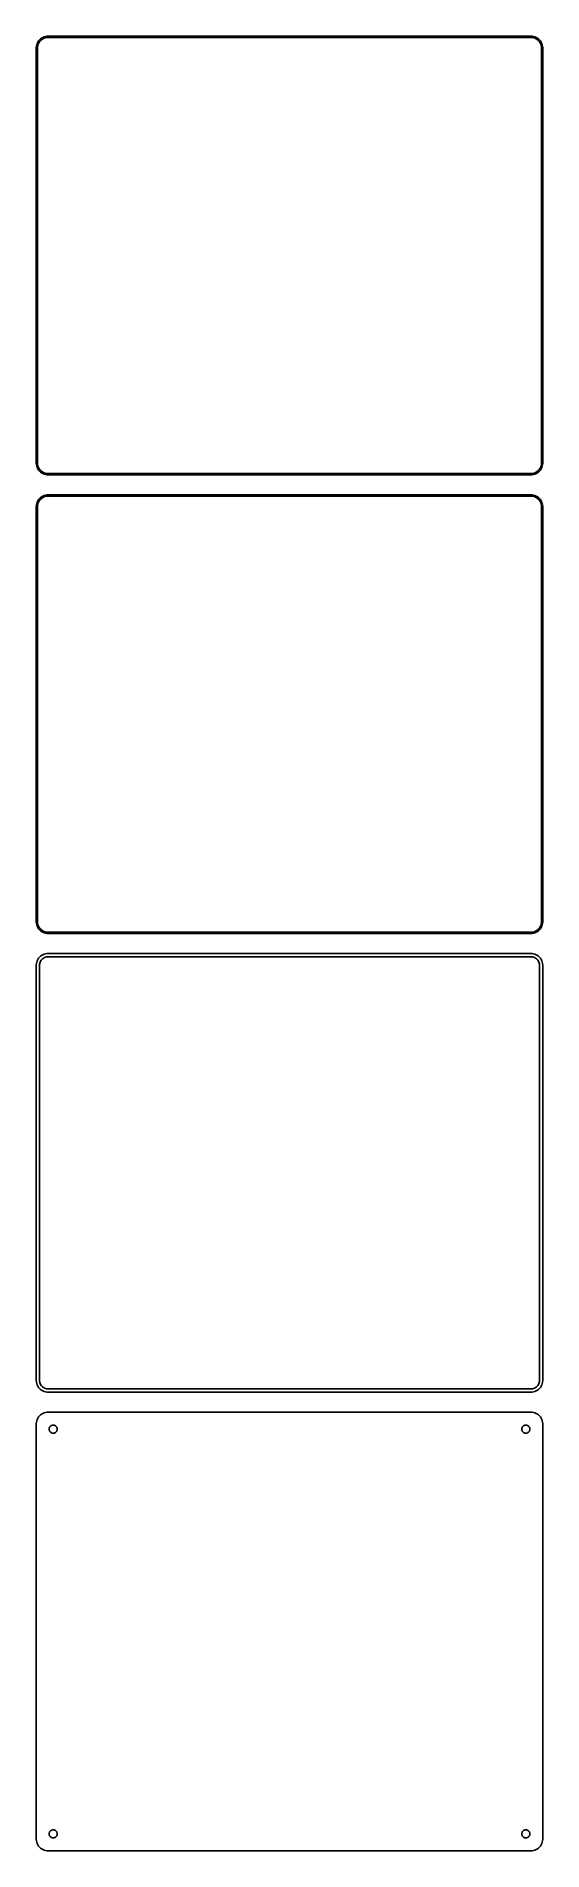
# Model space of a CAD drawing. Header units: metres. Extents: x -112 to 112, y 515 to 1321.
import ezdxf

# ---------------------------------------------------------------- set-up
doc = ezdxf.new("R2010")
doc.units = ezdxf.units.M

msp = doc.modelspace()

# ---------------------------------------------------------------- linework, layer by layer
for p, q in [((-112.461, 1317.13), (-112.5, 1316.5)), ((-112.5, 1316.5), (-112.5, 1131.5)), ((-112.343, 1317.74), (-112.461, 1317.13)), ((-112.149, 1318.34), (-112.343, 1317.74)), ((-111.882, 1318.91), (-112.149, 1318.34)), ((-112, 1316.25), (-111.963, 1316.85)), ((-112, 1131.75), (-112, 1316.25)), ((-111.963, 1316.85), (-111.851, 1317.43)), ((-111.545, 1319.44), (-111.882, 1318.91)), ((-111.851, 1317.43), (-111.666, 1318)), ((-111.666, 1318), (-111.412, 1318.54)), ((-111.145, 1319.92), (-111.545, 1319.44)), ((-111.412, 1318.54), (-111.093, 1319.04)), ((-110.687, 1320.35), (-111.145, 1319.92)), ((-111.093, 1319.04), (-110.713, 1319.5)), ((-110.713, 1319.5), (-110.278, 1319.91)), ((-110.179, 1320.72), (-110.687, 1320.35)), ((-110.278, 1319.91), (-109.795, 1320.26)), ((-109.629, 1321.02), (-110.179, 1320.72)), ((-109.795, 1320.26), (-109.272, 1320.55)), ((-109.045, 1321.26), (-109.629, 1321.02)), ((-109.272, 1320.55), (-108.718, 1320.77)), ((-108.437, 1321.41), (-109.045, 1321.26)), ((-108.718, 1320.77), (-108.14, 1320.92)), ((-107.814, 1321.49), (-108.437, 1321.41)), ((-108.14, 1320.92), (-107.548, 1320.99)), ((107.814, 1321.49), (-107.814, 1321.49)), ((-107.548, 1320.99), (107.548, 1320.99)), ((107.548, 1320.99), (108.14, 1320.92)), ((108.437, 1321.41), (107.814, 1321.49)), ((108.14, 1320.92), (108.718, 1320.77)), ((109.045, 1321.26), (108.437, 1321.41)), ((108.718, 1320.77), (109.272, 1320.55)), ((109.629, 1321.02), (109.045, 1321.26)), ((109.272, 1320.55), (109.795, 1320.26)), ((110.179, 1320.72), (109.629, 1321.02)), ((109.795, 1320.26), (110.278, 1319.91)), ((110.687, 1320.35), (110.179, 1320.72)), ((110.278, 1319.91), (110.713, 1319.5)), ((111.145, 1319.92), (110.687, 1320.35)), ((110.713, 1319.5), (111.093, 1319.04)), ((111.093, 1319.04), (111.412, 1318.54)), ((111.545, 1319.44), (111.145, 1319.92)), ((111.412, 1318.54), (111.666, 1318)), ((111.882, 1318.91), (111.545, 1319.44)), ((111.666, 1318), (111.851, 1317.43)), ((111.851, 1317.43), (111.963, 1316.85)), ((112.149, 1318.34), (111.882, 1318.91)), ((111.963, 1316.85), (112, 1316.25)), ((112, 1316.25), (112, 1131.75)), ((112.343, 1317.74), (112.149, 1318.34)), ((112.461, 1317.13), (112.343, 1317.74)), ((112.5, 1316.5), (112.461, 1317.13)), ((112.5, 1131.5), (112.5, 1316.5)), ((-112.5, 1131.5), (-112.461, 1130.87)), ((-112.461, 1130.87), (-112.343, 1130.26)), ((-112.343, 1130.26), (-112.149, 1129.66)), ((-111.963, 1131.15), (-112, 1131.75)), ((-111.851, 1130.57), (-111.963, 1131.15)), ((-111.666, 1130), (-111.851, 1130.57)), ((-111.412, 1129.46), (-111.666, 1130)), ((111.666, 1130), (111.412, 1129.46)), ((111.851, 1130.57), (111.666, 1130)), ((111.963, 1131.15), (111.851, 1130.57)), ((112, 1131.75), (111.963, 1131.15)), ((112.149, 1129.66), (112.343, 1130.26)), ((112.343, 1130.26), (112.461, 1130.87)), ((112.461, 1130.87), (112.5, 1131.5)), ((-112.149, 1129.66), (-111.882, 1129.09)), ((-111.882, 1129.09), (-111.545, 1128.56)), ((-111.545, 1128.56), (-111.145, 1128.08)), ((-111.093, 1128.96), (-111.412, 1129.46)), ((-111.145, 1128.08), (-110.687, 1127.65)), ((-110.713, 1128.5), (-111.093, 1128.96)), ((-110.278, 1128.09), (-110.713, 1128.5)), ((-110.687, 1127.65), (-110.179, 1127.28)), ((-109.795, 1127.74), (-110.278, 1128.09)), ((-110.179, 1127.28), (-109.629, 1126.98)), ((-109.272, 1127.45), (-109.795, 1127.74)), ((-109.629, 1126.98), (-109.045, 1126.74)), ((-108.718, 1127.23), (-109.272, 1127.45)), ((-109.045, 1126.74), (-108.437, 1126.59)), ((-108.14, 1127.08), (-108.718, 1127.23)), ((-108.437, 1126.59), (-107.814, 1126.51)), ((-107.548, 1127.01), (-108.14, 1127.08)), ((-107.814, 1126.51), (107.814, 1126.51)), ((107.548, 1127.01), (-107.548, 1127.01)), ((108.14, 1127.08), (107.548, 1127.01)), ((107.814, 1126.51), (108.437, 1126.59)), ((108.718, 1127.23), (108.14, 1127.08)), ((108.437, 1126.59), (109.045, 1126.74)), ((109.272, 1127.45), (108.718, 1127.23)), ((109.045, 1126.74), (109.629, 1126.98)), ((109.795, 1127.74), (109.272, 1127.45)), ((109.629, 1126.98), (110.179, 1127.28)), ((110.278, 1128.09), (109.795, 1127.74)), ((110.179, 1127.28), (110.687, 1127.65)), ((110.713, 1128.5), (110.278, 1128.09)), ((110.687, 1127.65), (111.145, 1128.08)), ((111.093, 1128.96), (110.713, 1128.5)), ((111.412, 1129.46), (111.093, 1128.96)), ((111.145, 1128.08), (111.545, 1128.56)), ((111.545, 1128.56), (111.882, 1129.09)), ((111.882, 1129.09), (112.149, 1129.66)), ((-112.343, 1113.74), (-112.461, 1113.13)), ((-112.149, 1114.34), (-112.343, 1113.74)), ((-111.882, 1114.91), (-112.149, 1114.34)), ((-111.545, 1115.44), (-111.882, 1114.91)), ((-111.851, 1113.43), (-111.666, 1114)), ((-111.666, 1114), (-111.412, 1114.54)), ((-111.145, 1115.92), (-111.545, 1115.44)), ((-111.412, 1114.54), (-111.093, 1115.04)), ((-110.687, 1116.35), (-111.145, 1115.92)), ((-111.093, 1115.04), (-110.713, 1115.5)), ((-110.713, 1115.5), (-110.278, 1115.91)), ((-110.179, 1116.72), (-110.687, 1116.35)), ((-110.278, 1115.91), (-109.795, 1116.26)), ((-109.629, 1117.02), (-110.179, 1116.72)), ((-109.795, 1116.26), (-109.272, 1116.55)), ((-109.045, 1117.26), (-109.629, 1117.02)), ((-109.272, 1116.55), (-108.718, 1116.77)), ((-108.437, 1117.41), (-109.045, 1117.26)), ((-108.718, 1116.77), (-108.14, 1116.92)), ((-107.814, 1117.49), (-108.437, 1117.41)), ((-108.14, 1116.92), (-107.548, 1116.99)), ((107.814, 1117.49), (-107.814, 1117.49)), ((-107.548, 1116.99), (107.548, 1116.99)), ((107.548, 1116.99), (108.14, 1116.92)), ((108.437, 1117.41), (107.814, 1117.49)), ((108.14, 1116.92), (108.718, 1116.77)), ((109.045, 1117.26), (108.437, 1117.41)), ((108.718, 1116.77), (109.272, 1116.55)), ((109.629, 1117.02), (109.045, 1117.26)), ((109.272, 1116.55), (109.795, 1116.26)), ((110.179, 1116.72), (109.629, 1117.02)), ((109.795, 1116.26), (110.278, 1115.91)), ((110.687, 1116.35), (110.179, 1116.72)), ((110.278, 1115.91), (110.713, 1115.5)), ((111.145, 1115.92), (110.687, 1116.35)), ((110.713, 1115.5), (111.093, 1115.04)), ((111.093, 1115.04), (111.412, 1114.54)), ((111.545, 1115.44), (111.145, 1115.92)), ((111.412, 1114.54), (111.666, 1114)), ((111.882, 1114.91), (111.545, 1115.44)), ((111.666, 1114), (111.851, 1113.43)), ((112.149, 1114.34), (111.882, 1114.91)), ((112.343, 1113.74), (112.149, 1114.34)), ((112.461, 1113.13), (112.343, 1113.74)), ((-112.461, 1113.13), (-112.5, 1112.5)), ((-112.5, 1112.5), (-112.5, 927.5)), ((-112, 1112.25), (-111.963, 1112.85)), ((-112, 927.75), (-112, 1112.25)), ((-111.963, 1112.85), (-111.851, 1113.43)), ((111.851, 1113.43), (111.963, 1112.85)), ((111.963, 1112.85), (112, 1112.25)), ((112, 1112.25), (112, 927.75)), ((112.5, 1112.5), (112.461, 1113.13)), ((112.5, 927.5), (112.5, 1112.5)), ((-112.5, 927.5), (-112.461, 926.873)), ((-112.461, 926.873), (-112.343, 926.257)), ((-112.343, 926.257), (-112.149, 925.659)), ((-112.149, 925.659), (-111.882, 925.091)), ((-111.963, 927.155), (-112, 927.75)), ((-111.851, 926.569), (-111.963, 927.155)), ((-111.882, 925.091), (-111.545, 924.561)), ((-111.666, 926.001), (-111.851, 926.569)), ((-111.412, 925.462), (-111.666, 926.001)), ((-111.545, 924.561), (-111.145, 924.077)), ((-111.093, 924.958), (-111.412, 925.462)), ((-111.145, 924.077), (-110.687, 923.647)), ((-110.713, 924.498), (-111.093, 924.958)), ((-110.278, 924.09), (-110.713, 924.498)), ((-110.687, 923.647), (-110.179, 923.278)), ((-109.795, 923.739), (-110.278, 924.09)), ((-110.179, 923.278), (-109.629, 922.976)), ((-109.272, 923.452), (-109.795, 923.739)), ((-109.629, 922.976), (-109.045, 922.745)), ((-108.718, 923.232), (-109.272, 923.452)), ((-109.045, 922.745), (-108.437, 922.589)), ((-108.14, 923.084), (-108.718, 923.232)), ((-108.437, 922.589), (-107.814, 922.51)), ((-107.548, 923.009), (-108.14, 923.084)), ((-107.814, 922.51), (107.814, 922.51)), ((107.548, 923.009), (-107.548, 923.009)), ((108.14, 923.084), (107.548, 923.009)), ((107.814, 922.51), (108.437, 922.589)), ((108.718, 923.232), (108.14, 923.084)), ((108.437, 922.589), (109.045, 922.745)), ((109.272, 923.452), (108.718, 923.232)), ((109.045, 922.745), (109.629, 922.976)), ((109.795, 923.739), (109.272, 923.452)), ((109.629, 922.976), (110.179, 923.278)), ((110.278, 924.09), (109.795, 923.739)), ((110.179, 923.278), (110.687, 923.647)), ((110.713, 924.498), (110.278, 924.09)), ((110.687, 923.647), (111.145, 924.077)), ((111.093, 924.958), (110.713, 924.498)), ((111.412, 925.462), (111.093, 924.958)), ((111.145, 924.077), (111.545, 924.561)), ((111.666, 926.001), (111.412, 925.462)), ((111.545, 924.561), (111.882, 925.091)), ((111.851, 926.569), (111.666, 926.001)), ((111.963, 927.155), (111.851, 926.569)), ((111.882, 925.091), (112.149, 925.659)), ((112, 927.75), (111.963, 927.155)), ((112.149, 925.659), (112.343, 926.257)), ((112.343, 926.257), (112.461, 926.873)), ((112.461, 926.873), (112.5, 927.5)), ((-111.145, 911.923), (-111.545, 911.439)), ((-110.687, 912.353), (-111.145, 911.923)), ((-110.179, 912.722), (-110.687, 912.353)), ((-109.629, 913.024), (-110.179, 912.722)), ((-109.045, 913.255), (-109.629, 913.024)), ((-108.437, 913.411), (-109.045, 913.255)), ((-108.898, 911.751), (-108.446, 911.93)), ((-108.446, 911.93), (-107.975, 912.051)), ((-107.814, 913.49), (-108.437, 913.411)), ((-107.975, 912.051), (-107.493, 912.112)), ((107.814, 913.49), (-107.814, 913.49)), ((-107.493, 912.112), (107.493, 912.112)), ((107.493, 912.112), (107.975, 912.051)), ((108.437, 913.411), (107.814, 913.49)), ((107.975, 912.051), (108.446, 911.93)), ((109.045, 913.255), (108.437, 913.411)), ((108.446, 911.93), (108.898, 911.751)), ((109.629, 913.024), (109.045, 913.255)), ((110.179, 912.722), (109.629, 913.024)), ((110.687, 912.353), (110.179, 912.722)), ((111.145, 911.923), (110.687, 912.353)), ((111.545, 911.439), (111.145, 911.923)), ((-112.461, 909.127), (-112.5, 908.5)), ((-112.5, 908.5), (-112.5, 723.5)), ((-112.343, 909.743), (-112.461, 909.127)), ((-112.149, 910.341), (-112.343, 909.743)), ((-111.882, 910.909), (-112.149, 910.341)), ((-111.545, 911.439), (-111.882, 910.909)), ((-111.119, 908.25), (-111.089, 908.735)), ((-111.119, 723.75), (-111.119, 908.25)), ((-111.089, 908.735), (-110.998, 909.212)), ((-110.998, 909.212), (-110.848, 909.674)), ((-110.848, 909.674), (-110.641, 910.114)), ((-110.641, 910.114), (-110.38, 910.524)), ((-110.38, 910.524), (-110.071, 910.899)), ((-110.071, 910.899), (-109.716, 911.231)), ((-109.716, 911.231), (-109.323, 911.517)), ((-109.323, 911.517), (-108.898, 911.751)), ((108.898, 911.751), (109.323, 911.517)), ((109.323, 911.517), (109.716, 911.231)), ((109.716, 911.231), (110.071, 910.899)), ((110.071, 910.899), (110.38, 910.524)), ((110.38, 910.524), (110.641, 910.114)), ((110.641, 910.114), (110.848, 909.674)), ((110.848, 909.674), (110.998, 909.212)), ((110.998, 909.212), (111.089, 908.735)), ((111.089, 908.735), (111.119, 908.25)), ((111.119, 908.25), (111.119, 723.75)), ((111.882, 910.909), (111.545, 911.439)), ((112.149, 910.341), (111.882, 910.909)), ((112.343, 909.743), (112.149, 910.341)), ((112.461, 909.127), (112.343, 909.743)), ((112.5, 908.5), (112.461, 909.127)), ((112.5, 723.5), (112.5, 908.5)), ((-112.5, 723.5), (-112.461, 722.873)), ((-112.461, 722.873), (-112.343, 722.257)), ((-112.343, 722.257), (-112.149, 721.659)), ((-112.149, 721.659), (-111.882, 721.091)), ((-111.882, 721.091), (-111.545, 720.561)), ((-111.545, 720.561), (-111.145, 720.077)), ((-111.145, 720.077), (-110.687, 719.647)), ((-111.089, 723.265), (-111.119, 723.75)), ((-110.998, 722.788), (-111.089, 723.265)), ((-110.848, 722.326), (-110.998, 722.788)), ((-110.641, 721.886), (-110.848, 722.326)), ((-110.687, 719.647), (-110.179, 719.278)), ((-110.38, 721.476), (-110.641, 721.886)), ((-110.071, 721.101), (-110.38, 721.476)), ((-110.179, 719.278), (-109.629, 718.976)), ((-109.716, 720.769), (-110.071, 721.101)), ((-109.323, 720.483), (-109.716, 720.769)), ((-109.629, 718.976), (-109.045, 718.745)), ((-108.898, 720.249), (-109.323, 720.483)), ((-109.045, 718.745), (-108.437, 718.589)), ((-108.446, 720.07), (-108.898, 720.249)), ((-107.975, 719.949), (-108.446, 720.07)), ((-108.437, 718.589), (-107.814, 718.51)), ((-107.493, 719.888), (-107.975, 719.949)), ((-107.814, 718.51), (107.814, 718.51)), ((107.493, 719.888), (-107.493, 719.888)), ((107.975, 719.949), (107.493, 719.888)), ((107.814, 718.51), (108.437, 718.589)), ((108.446, 720.07), (107.975, 719.949)), ((108.437, 718.589), (109.045, 718.745)), ((108.898, 720.249), (108.446, 720.07)), ((109.323, 720.483), (108.898, 720.249)), ((109.045, 718.745), (109.629, 718.976)), ((109.716, 720.769), (109.323, 720.483)), ((109.629, 718.976), (110.179, 719.278)), ((110.071, 721.101), (109.716, 720.769)), ((110.38, 721.476), (110.071, 721.101)), ((110.179, 719.278), (110.687, 719.647)), ((110.641, 721.886), (110.38, 721.476)), ((110.848, 722.326), (110.641, 721.886)), ((110.687, 719.647), (111.145, 720.077)), ((110.998, 722.788), (110.848, 722.326)), ((111.089, 723.265), (110.998, 722.788)), ((111.119, 723.75), (111.089, 723.265)), ((111.145, 720.077), (111.545, 720.561)), ((111.545, 720.561), (111.882, 721.091)), ((111.882, 721.091), (112.149, 721.659)), ((112.149, 721.659), (112.343, 722.257)), ((112.343, 722.257), (112.461, 722.873)), ((112.461, 722.873), (112.5, 723.5)), ((-112.461, 705.127), (-112.5, 704.5)), ((-112.5, 704.5), (-112.5, 519.5)), ((-112.343, 705.743), (-112.461, 705.127)), ((-112.149, 706.341), (-112.343, 705.743)), ((-111.882, 706.909), (-112.149, 706.341)), ((-111.545, 707.439), (-111.882, 706.909)), ((-111.145, 707.923), (-111.545, 707.439)), ((-110.687, 708.353), (-111.145, 707.923)), ((-110.179, 708.722), (-110.687, 708.353)), ((-109.629, 709.024), (-110.179, 708.722)), ((-109.045, 709.255), (-109.629, 709.024)), ((-108.437, 709.411), (-109.045, 709.255)), ((-107.814, 709.49), (-108.437, 709.411)), ((107.814, 709.49), (-107.814, 709.49)), ((-106.8, 702), (-106.786, 702.226)), ((-106.786, 702.226), (-106.743, 702.448)), ((-106.743, 702.448), (-106.674, 702.663)), ((-106.674, 702.663), (-106.577, 702.867)), ((-106.577, 702.867), (-106.456, 703.058)), ((-106.456, 703.058), (-106.312, 703.232)), ((-106.312, 703.232), (-106.147, 703.387)), ((-106.147, 703.387), (-105.964, 703.52)), ((-105.964, 703.52), (-105.766, 703.629)), ((-105.766, 703.629), (-105.556, 703.712)), ((-105.556, 703.712), (-105.337, 703.768)), ((-105.337, 703.768), (-105.113, 703.796)), ((-105.113, 703.796), (-104.887, 703.796)), ((-104.887, 703.796), (-104.663, 703.768)), ((-104.663, 703.768), (-104.444, 703.712)), ((-104.444, 703.712), (-104.234, 703.629)), ((-104.234, 703.629), (-104.036, 703.52)), ((-104.036, 703.52), (-103.853, 703.387)), ((-103.853, 703.387), (-103.688, 703.232)), ((-103.688, 703.232), (-103.544, 703.058)), ((-103.544, 703.058), (-103.423, 702.867)), ((-103.423, 702.867), (-103.326, 702.663)), ((-103.326, 702.663), (-103.257, 702.448)), ((-103.257, 702.448), (-103.214, 702.226)), ((-103.214, 702.226), (-103.2, 702)), ((103.2, 702), (103.214, 702.226)), ((103.214, 702.226), (103.257, 702.448)), ((103.257, 702.448), (103.326, 702.663)), ((103.326, 702.663), (103.423, 702.867)), ((103.423, 702.867), (103.544, 703.058)), ((103.544, 703.058), (103.688, 703.232)), ((103.688, 703.232), (103.853, 703.387)), ((103.853, 703.387), (104.036, 703.52)), ((104.036, 703.52), (104.234, 703.629)), ((104.234, 703.629), (104.444, 703.712)), ((104.444, 703.712), (104.663, 703.768)), ((104.663, 703.768), (104.887, 703.796)), ((104.887, 703.796), (105.113, 703.796)), ((105.113, 703.796), (105.337, 703.768)), ((105.337, 703.768), (105.556, 703.712)), ((105.556, 703.712), (105.766, 703.629)), ((105.766, 703.629), (105.964, 703.52)), ((105.964, 703.52), (106.147, 703.387)), ((106.147, 703.387), (106.312, 703.232)), ((106.312, 703.232), (106.456, 703.058)), ((106.456, 703.058), (106.577, 702.867)), ((106.577, 702.867), (106.674, 702.663)), ((106.674, 702.663), (106.743, 702.448)), ((106.743, 702.448), (106.786, 702.226)), ((106.786, 702.226), (106.8, 702)), ((108.437, 709.411), (107.814, 709.49)), ((109.045, 709.255), (108.437, 709.411)), ((109.629, 709.024), (109.045, 709.255)), ((110.179, 708.722), (109.629, 709.024)), ((110.687, 708.353), (110.179, 708.722)), ((111.145, 707.923), (110.687, 708.353)), ((111.545, 707.439), (111.145, 707.923)), ((111.882, 706.909), (111.545, 707.439)), ((112.149, 706.341), (111.882, 706.909)), ((112.343, 705.743), (112.149, 706.341)), ((112.461, 705.127), (112.343, 705.743)), ((112.5, 704.5), (112.461, 705.127)), ((112.5, 519.5), (112.5, 704.5)), ((-106.786, 701.774), (-106.8, 702)), ((-106.743, 701.552), (-106.786, 701.774)), ((-106.674, 701.337), (-106.743, 701.552)), ((-106.577, 701.133), (-106.674, 701.337)), ((-106.456, 700.942), (-106.577, 701.133)), ((-106.312, 700.768), (-106.456, 700.942)), ((-106.147, 700.613), (-106.312, 700.768)), ((-105.964, 700.48), (-106.147, 700.613)), ((-105.766, 700.371), (-105.964, 700.48)), ((-105.556, 700.288), (-105.766, 700.371)), ((-105.337, 700.232), (-105.556, 700.288)), ((-105.113, 700.204), (-105.337, 700.232)), ((-104.887, 700.204), (-105.113, 700.204)), ((-104.663, 700.232), (-104.887, 700.204)), ((-104.444, 700.288), (-104.663, 700.232)), ((-104.234, 700.371), (-104.444, 700.288)), ((-104.036, 700.48), (-104.234, 700.371)), ((-103.853, 700.613), (-104.036, 700.48)), ((-103.688, 700.768), (-103.853, 700.613)), ((-103.544, 700.942), (-103.688, 700.768)), ((-103.423, 701.133), (-103.544, 700.942)), ((-103.326, 701.337), (-103.423, 701.133)), ((-103.257, 701.552), (-103.326, 701.337)), ((-103.214, 701.774), (-103.257, 701.552)), ((-103.2, 702), (-103.214, 701.774)), ((103.214, 701.774), (103.2, 702)), ((103.257, 701.552), (103.214, 701.774)), ((103.326, 701.337), (103.257, 701.552)), ((103.423, 701.133), (103.326, 701.337)), ((103.544, 700.942), (103.423, 701.133)), ((103.688, 700.768), (103.544, 700.942)), ((103.853, 700.613), (103.688, 700.768)), ((104.036, 700.48), (103.853, 700.613)), ((104.234, 700.371), (104.036, 700.48)), ((104.444, 700.288), (104.234, 700.371)), ((104.663, 700.232), (104.444, 700.288)), ((104.887, 700.204), (104.663, 700.232)), ((105.113, 700.204), (104.887, 700.204)), ((105.337, 700.232), (105.113, 700.204)), ((105.556, 700.288), (105.337, 700.232)), ((105.766, 700.371), (105.556, 700.288)), ((105.964, 700.48), (105.766, 700.371)), ((106.147, 700.613), (105.964, 700.48)), ((106.312, 700.768), (106.147, 700.613)), ((106.456, 700.942), (106.312, 700.768)), ((106.577, 701.133), (106.456, 700.942)), ((106.674, 701.337), (106.577, 701.133)), ((106.743, 701.552), (106.674, 701.337)), ((106.786, 701.774), (106.743, 701.552)), ((106.8, 702), (106.786, 701.774)), ((-112.5, 519.5), (-112.461, 518.873)), ((-112.461, 518.873), (-112.343, 518.257)), ((-112.343, 518.257), (-112.149, 517.659)), ((-112.149, 517.659), (-111.882, 517.091)), ((-111.882, 517.091), (-111.545, 516.561)), ((-111.545, 516.561), (-111.145, 516.077)), ((-106.8, 522), (-106.786, 522.226)), ((-106.786, 521.774), (-106.8, 522)), ((-106.786, 522.226), (-106.743, 522.448)), ((-106.743, 521.552), (-106.786, 521.774)), ((-106.743, 522.448), (-106.674, 522.663)), ((-106.674, 521.337), (-106.743, 521.552)), ((-106.674, 522.663), (-106.577, 522.867)), ((-106.577, 521.133), (-106.674, 521.337)), ((-106.577, 522.867), (-106.456, 523.058)), ((-106.456, 520.942), (-106.577, 521.133)), ((-106.456, 523.058), (-106.312, 523.232)), ((-106.312, 520.768), (-106.456, 520.942)), ((-106.312, 523.232), (-106.147, 523.387)), ((-106.147, 520.613), (-106.312, 520.768)), ((-106.147, 523.387), (-105.964, 523.52)), ((-105.964, 520.48), (-106.147, 520.613)), ((-105.964, 523.52), (-105.766, 523.629)), ((-105.766, 520.371), (-105.964, 520.48)), ((-105.766, 523.629), (-105.556, 523.712)), ((-105.556, 520.288), (-105.766, 520.371)), ((-105.556, 523.712), (-105.337, 523.768)), ((-105.337, 520.232), (-105.556, 520.288)), ((-105.337, 523.768), (-105.113, 523.796)), ((-105.113, 520.204), (-105.337, 520.232)), ((-105.113, 523.796), (-104.887, 523.796)), ((-104.887, 520.204), (-105.113, 520.204)), ((-104.887, 523.796), (-104.663, 523.768)), ((-104.663, 520.232), (-104.887, 520.204)), ((-104.663, 523.768), (-104.444, 523.712)), ((-104.444, 520.288), (-104.663, 520.232)), ((-104.444, 523.712), (-104.234, 523.629)), ((-104.234, 520.371), (-104.444, 520.288)), ((-104.234, 523.629), (-104.036, 523.52)), ((-104.036, 520.48), (-104.234, 520.371)), ((-104.036, 523.52), (-103.853, 523.387)), ((-103.853, 520.613), (-104.036, 520.48)), ((-103.853, 523.387), (-103.688, 523.232)), ((-103.688, 520.768), (-103.853, 520.613)), ((-103.688, 523.232), (-103.544, 523.058)), ((-103.544, 520.942), (-103.688, 520.768)), ((-103.544, 523.058), (-103.423, 522.867)), ((-103.423, 521.133), (-103.544, 520.942)), ((-103.423, 522.867), (-103.326, 522.663)), ((-103.326, 521.337), (-103.423, 521.133)), ((-103.326, 522.663), (-103.257, 522.448)), ((-103.257, 521.552), (-103.326, 521.337)), ((-103.257, 522.448), (-103.214, 522.226)), ((-103.214, 521.774), (-103.257, 521.552)), ((-103.214, 522.226), (-103.2, 522)), ((-103.2, 522), (-103.214, 521.774)), ((103.2, 522), (103.214, 522.226)), ((103.214, 521.774), (103.2, 522)), ((103.214, 522.226), (103.257, 522.448)), ((103.257, 521.552), (103.214, 521.774)), ((103.257, 522.448), (103.326, 522.663)), ((103.326, 521.337), (103.257, 521.552)), ((103.326, 522.663), (103.423, 522.867)), ((103.423, 521.133), (103.326, 521.337)), ((103.423, 522.867), (103.544, 523.058)), ((103.544, 520.942), (103.423, 521.133)), ((103.544, 523.058), (103.688, 523.232)), ((103.688, 520.768), (103.544, 520.942)), ((103.688, 523.232), (103.853, 523.387)), ((103.853, 520.613), (103.688, 520.768)), ((103.853, 523.387), (104.036, 523.52)), ((104.036, 520.48), (103.853, 520.613)), ((104.036, 523.52), (104.234, 523.629)), ((104.234, 520.371), (104.036, 520.48)), ((104.234, 523.629), (104.444, 523.712)), ((104.444, 520.288), (104.234, 520.371)), ((104.444, 523.712), (104.663, 523.768)), ((104.663, 520.232), (104.444, 520.288)), ((104.663, 523.768), (104.887, 523.796)), ((104.887, 520.204), (104.663, 520.232)), ((104.887, 523.796), (105.113, 523.796)), ((105.113, 520.204), (104.887, 520.204)), ((105.113, 523.796), (105.337, 523.768)), ((105.337, 520.232), (105.113, 520.204)), ((105.337, 523.768), (105.556, 523.712)), ((105.556, 520.288), (105.337, 520.232)), ((105.556, 523.712), (105.766, 523.629)), ((105.766, 520.371), (105.556, 520.288)), ((105.766, 523.629), (105.964, 523.52)), ((105.964, 520.48), (105.766, 520.371)), ((105.964, 523.52), (106.147, 523.387)), ((106.147, 520.613), (105.964, 520.48)), ((106.147, 523.387), (106.312, 523.232)), ((106.312, 520.768), (106.147, 520.613)), ((106.312, 523.232), (106.456, 523.058)), ((106.456, 520.942), (106.312, 520.768)), ((106.456, 523.058), (106.577, 522.867)), ((106.577, 521.133), (106.456, 520.942)), ((106.577, 522.867), (106.674, 522.663)), ((106.674, 521.337), (106.577, 521.133)), ((106.674, 522.663), (106.743, 522.448)), ((106.743, 521.552), (106.674, 521.337)), ((106.743, 522.448), (106.786, 522.226)), ((106.786, 521.774), (106.743, 521.552)), ((106.786, 522.226), (106.8, 522)), ((106.8, 522), (106.786, 521.774)), ((111.145, 516.077), (111.545, 516.561)), ((111.545, 516.561), (111.882, 517.091)), ((111.882, 517.091), (112.149, 517.659)), ((112.149, 517.659), (112.343, 518.257)), ((112.343, 518.257), (112.461, 518.873)), ((112.461, 518.873), (112.5, 519.5)), ((-111.145, 516.077), (-110.687, 515.647)), ((-110.687, 515.647), (-110.179, 515.278)), ((-110.179, 515.278), (-109.629, 514.976)), ((-109.629, 514.976), (-109.045, 514.745)), ((-109.045, 514.745), (-108.437, 514.589)), ((-108.437, 514.589), (-107.814, 514.51)), ((-107.814, 514.51), (107.814, 514.51)), ((107.814, 514.51), (108.437, 514.589)), ((108.437, 514.589), (109.045, 514.745)), ((109.045, 514.745), (109.629, 514.976)), ((109.629, 514.976), (110.179, 515.278)), ((110.179, 515.278), (110.687, 515.647)), ((110.687, 515.647), (111.145, 516.077))]:
    msp.add_line(p, q)

doc.saveas('drawing.dxf')
